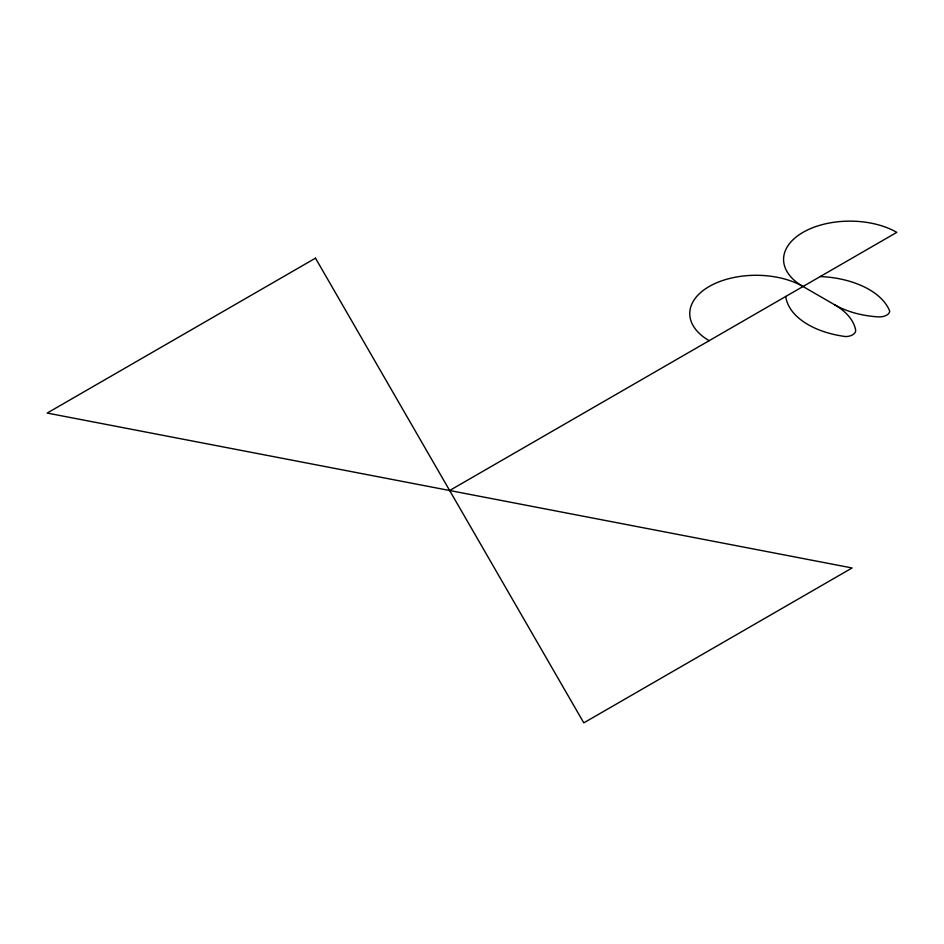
<?xml version="1.0" encoding="UTF-8"?>
<svg xmlns="http://www.w3.org/2000/svg" width="944" height="944" viewBox="0 0 944 944"><rect width="100%" height="100%" fill="white"/><g stroke="black" fill="none" stroke-linecap="round" stroke-linejoin="round"><path stroke-width="1.42" d="M449.639 490.514L896.8 232.354A66.328 38.291 0 0 0 803.002 232.354A66.328 38.291 0 0 0 803.002 286.504L834.673 304.794A73.101 42.209 0 0 0 878.132 316.889A10.467 6.042 0 0 0 889.755 311.249A77.007 44.462 0 0 0 820.242 276.545M709.192 340.666A66.328 38.291 0 0 1 709.192 286.504A66.328 38.291 0 0 1 803.002 286.504M785.75 296.463A77.007 44.462 0 0 0 845.859 336.595A10.467 6.042 0 0 0 855.618 329.893A73.101 42.209 0 0 0 834.673 304.794M315.497 258.16L47.2 413.059L852.09 567.958L583.793 722.856L315.497 258.16"/></g></svg>
